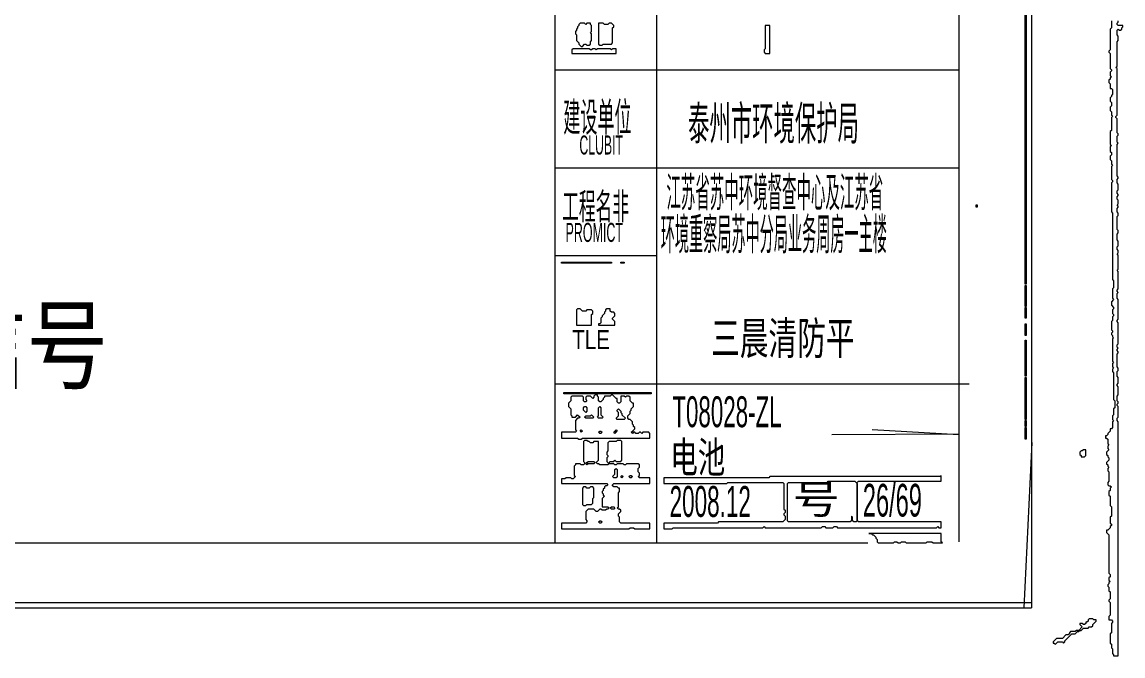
# Model space of a CAD drawing. Header units: millimetres. Extents: x 1 to 419, y 0 to 297.
# Drawn here: x 336.5 to 419.2, y 0.1 to 47.7 of the extents above; entities that cross this region are included whole.
import ezdxf

# ---------------------------------------------------------------- set-up
doc = ezdxf.new("R2010")
doc.units = ezdxf.units.MM
for name, color, linetype, lineweight in [('OCR_TEXT', 6, 'CONTINUOUS', 0), ('TRACE_CURVE', 6, 'CONTINUOUS', 0), ('TRACE_STRAIGHT', 5, 'CONTINUOUS', 0), ('TRACE_TEXT_SYMBOL', 6, 'CONTINUOUS', 0)]:
    doc.layers.add(name, color=color, linetype=linetype, lineweight=lineweight)
doc.styles.add('wqy-unicode', font='wqy-unicode')

msp = doc.modelspace()

# ---------------------------------------------------------------- linework, layer by layer
at = {"layer": 'TRACE_CURVE', "color": 6}
msp.add_lwpolyline([(411.862, 69.009), (411.95, 69.009), (411.95, 28.024), (411.862, 28.024)], close=True, dxfattribs=at)
for points in [[(418.343, 47.816), (418.343, 47.29), (418.255, 47.203), (418.255, 45.626), (418.167, 45.539), (418.167, 45.451), (418.255, 45.363), (418.255, 44.225), (418.343, 44.137), (418.343, 44.05), (418.255, 43.962), (418.255, 43.7), (418.343, 43.612), (418.255, 43.524), (418.255, 43.437), (418.167, 43.349), (418.167, 43.174), (418.255, 43.087), (418.255, 42.736), (418.343, 42.736), (418.43, 42.649), (418.43, 42.298), (418.343, 42.211), (418.343, 42.123), (418.255, 42.036), (418.255, 41.773), (418.343, 41.685), (418.343, 41.423), (418.255, 41.335), (418.255, 41.072), (418.343, 40.985), (418.343, 40.722), (418.43, 40.634), (418.343, 40.547), (418.343, 39.584), (418.255, 39.496), (418.255, 38.533), (418.343, 38.445), (418.255, 38.358), (418.255, 38.007), (418.343, 37.92), (418.343, 37.745), (418.255, 37.657), (418.255, 37.394), (418.343, 37.307), (418.343, 37.044), (418.43, 36.956), (418.343, 36.869), (418.343, 35.905), (418.43, 35.818), (418.43, 35.73)], [(418.78, 31.789), (418.868, 31.877), (418.868, 32.052), (418.78, 32.14), (418.78, 33.103), (418.868, 33.191), (418.868, 33.366), (418.78, 33.453), (418.78, 33.716), (418.868, 33.804), (418.868, 33.891), (418.78, 33.979), (418.868, 34.066), (418.868, 34.329), (418.78, 34.417), (418.78, 34.592), (418.868, 34.679), (418.868, 34.767), (418.78, 34.855), (418.78, 35.03), (418.868, 35.117), (418.868, 35.555), (418.78, 35.643), (418.78, 35.905), (418.868, 35.993), (418.868, 36.081), (418.78, 36.168), (418.78, 38.533), (418.868, 38.62), (418.78, 38.708), (418.78, 39.146), (418.868, 39.233), (418.868, 39.321), (418.78, 39.408), (418.78, 40.459), (418.693, 40.547), (418.693, 40.634), (418.78, 40.722), (418.78, 44.225), (418.693, 44.313), (418.78, 44.4), (418.78, 46.239), (418.868, 46.327), (418.868, 46.677), (418.78, 46.765), (418.78, 47.115), (418.868, 47.203), (418.956, 47.115), (419.043, 47.115), (419.131, 47.203), (419.131, 47.29), (419.218, 47.378), (419.218, 47.465), (418.868, 47.465), (418.78, 47.553), (418.78, 47.64), (418.868, 47.728), (418.868, 47.816)], [(418.43, 35.73), (418.343, 35.643), (418.343, 33.453), (418.43, 33.366), (418.43, 28.374), (418.518, 28.287), (418.518, 27.761), (418.43, 27.673), (418.43, 26.973), (418.518, 26.885), (418.343, 26.71), (418.343, 26.447), (418.518, 26.272), (418.518, 26.185), (418.43, 26.097), (418.43, 25.834), (418.518, 25.747), (418.518, 25.659), (418.43, 25.572), (418.43, 25.309), (418.343, 25.221), (418.343, 24.608), (418.43, 24.521), (418.43, 24.433), (418.343, 24.346), (418.343, 24.258), (418.43, 24.171), (418.43, 24.083), (418.518, 23.995), (418.43, 23.908), (418.43, 22.244), (418.518, 22.156), (418.43, 22.069), (418.43, 21.806), (418.518, 21.718), (418.43, 21.631), (418.43, 21.456), (418.518, 21.368), (418.518, 19.354), (418.605, 19.266), (418.605, 18.741), (418.518, 18.653), (418.518, 18.215), (418.43, 18.128), (418.43, 17.865), (418.518, 17.778), (418.43, 17.69), (418.43, 17.252), (418.343, 17.165), (418.255, 17.165), (418.255, 16.989), (418.08, 16.814), (418.08, 16.727), (417.992, 16.639), (417.905, 16.639), (417.905, 16.464), (417.992, 16.464), (418.08, 16.376), (418.08, 16.026), (418.167, 15.939), (418.08, 15.851), (418.08, 15.676), (418.167, 15.588), (417.992, 15.413)], [(418.255, 1.751), (418.255, 1.051), (418.343, 0.963), (418.343, 0.701), (418.43, 0.613), (418.43, 0.263), (418.518, 0.175), (418.518, 0.088), (418.868, 0.088), (418.868, 17.69), (418.78, 17.778), (418.78, 17.953), (418.868, 18.04), (418.868, 18.828), (418.78, 18.916), (418.78, 19.004), (418.868, 19.091), (418.868, 19.179), (418.78, 19.266), (418.78, 19.617), (418.868, 19.704), (418.868, 20.317), (418.78, 20.405), (418.78, 20.492), (418.868, 20.58), (418.868, 21.018), (418.78, 21.105), (418.78, 21.456), (418.868, 21.543), (418.868, 21.718), (418.78, 21.806), (418.78, 22.769), (418.868, 22.857), (418.868, 22.944), (418.78, 23.032), (418.78, 23.12), (418.868, 23.207), (418.78, 23.295), (418.78, 23.47), (418.868, 23.557), (418.868, 25.134), (418.78, 25.221), (418.78, 25.309), (418.868, 25.397), (418.868, 26.885), (418.78, 26.973), (418.78, 27.323), (418.868, 27.411), (418.78, 27.498), (418.78, 27.586), (418.868, 27.673), (418.868, 28.987), (418.78, 29.075), (418.868, 29.162), (418.868, 30.213), (418.78, 30.301), (418.868, 30.388), (418.868, 30.563), (418.78, 30.651), (418.78, 30.826), (418.868, 30.914), (418.868, 31.264), (418.78, 31.352), (418.78, 31.789)], [(417.992, 15.413), (417.992, 15.238), (418.08, 15.15), (418.08, 15.063), (418.167, 14.975), (418.167, 14.8), (417.992, 14.625), (417.992, 14.537), (418.08, 14.45), (418.08, 14.362), (418.167, 14.275), (418.08, 14.187), (418.08, 14.012), (418.167, 13.924), (418.167, 13.224), (418.08, 13.136), (418.08, 12.961), (418.167, 12.873), (418.255, 12.873), (418.343, 12.786), (418.255, 12.698), (418.255, 12.523), (418.167, 12.436), (418.167, 12.173), (418.255, 12.085), (418.255, 11.385), (418.343, 11.297), (418.343, 10.596), (418.255, 10.509), (418.255, 10.071), (418.343, 9.983), (418.343, 9.896), (418.255, 9.808), (418.255, 9.721), (418.08, 9.546), (417.992, 9.546), (417.992, 9.37), (418.167, 9.195), (418.167, 6.305), (418.255, 6.218), (418.255, 6.043), (418.167, 5.955), (418.167, 5.78), (418.255, 5.692), (418.167, 5.605), (418.167, 5.517), (418.08, 5.43), (418.08, 5.342), (418.167, 5.254), (418.167, 4.992), (418.255, 4.904), (418.255, 4.379), (418.167, 4.291), (418.167, 4.204), (418.255, 4.116), (418.255, 3.153), (418.167, 3.065), (418.167, 2.802), (418.343, 2.802), (418.43, 2.715), (418.43, 2.627), (418.343, 2.54), (418.343, 1.839), (418.255, 1.751)]]:
    msp.add_lwpolyline(points, dxfattribs=at)
at = {"layer": 'TRACE_STRAIGHT', "color": 5}
for p, q in [((406.87, 289.913), (406.87, 8.67)), ((412.348, 290.312), (412.348, 3.7)), ((376.52, 289.4), (376.52, 8.598)), ((384.159, 80.393), (384.159, 8.582)), ((376.52, 44.137), (406.87, 44.137)), ((376.52, 36.771), (406.87, 36.771)), ((376.52, 30.178), (384.159, 30.178)), ((376.52, 20.527), (407.656, 20.527)), ((397.325, 16.722), (406.87, 16.792)), ((400.378, 17.101), (406.87, 16.735)), ((411.796, 3.7), (412.398, 16.126)), ((12.786, 8.598), (400.038, 8.598)), ((3.765, 4.094), (412.348, 4.094)), ((294.25, 3.7), (412.348, 3.7))]:
    msp.add_line(p, q, dxfattribs=at)
at = {"layer": 'TRACE_TEXT_SYMBOL', "color": 6}
for points in [[(378.409, 47.64), (378.321, 47.553), (378.321, 47.465), (378.233, 47.378), (378.233, 47.29), (378.146, 47.203), (378.146, 47.115), (378.058, 47.027), (378.058, 46.852), (378.146, 46.765), (378.146, 46.327), (378.321, 46.152), (378.321, 46.064), (378.496, 45.889), (378.584, 45.889), (378.759, 46.064), (378.847, 46.064), (378.934, 45.977), (379.109, 45.977), (379.197, 46.064), (379.197, 46.239), (379.284, 46.327), (379.284, 46.852), (379.197, 46.94), (379.284, 47.027), (379.284, 47.465), (379.197, 47.553), (379.197, 47.64), (378.934, 47.64), (378.847, 47.553), (378.759, 47.64)], [(379.81, 47.64), (379.81, 46.064), (379.897, 45.977), (380.073, 45.977), (380.16, 46.064), (380.773, 46.064), (380.861, 46.152), (380.861, 47.29), (380.948, 47.378), (380.948, 47.465), (380.773, 47.64), (380.598, 47.64), (380.51, 47.553), (380.248, 47.553), (380.16, 47.64)], [(392.333, 47.465), (392.333, 45.714), (392.245, 45.626), (392.245, 45.451), (392.333, 45.363), (392.683, 45.363), (392.683, 47.465)], [(377.883, 45.714), (377.796, 45.626), (377.796, 45.363), (381.123, 45.363), (381.123, 45.714), (380.861, 45.714), (380.773, 45.626), (380.686, 45.714), (379.722, 45.714), (379.635, 45.626), (379.547, 45.714), (379.372, 45.714), (379.284, 45.626), (379.197, 45.626), (379.109, 45.714)], [(408.184, 33.979), (408.271, 33.979), (408.271, 33.804), (408.184, 33.804)], [(377.007, 29.688), (380.773, 29.688), (380.773, 29.6), (377.007, 29.6)], [(381.474, 29.688), (381.736, 29.688), (381.736, 29.6), (381.474, 29.6)], [(411.862, 27.936), (411.95, 27.936), (411.95, 26.36), (411.862, 26.36)], [(378.233, 26.185), (378.146, 26.097), (378.146, 24.959), (379.284, 24.959), (379.284, 25.747), (379.372, 25.834), (379.372, 26.01), (379.284, 26.097), (378.934, 26.097), (378.847, 26.01), (378.584, 26.01), (378.409, 26.185)], [(380.423, 26.185), (380.335, 26.097), (380.335, 26.01), (380.248, 25.922), (380.248, 25.834), (380.073, 25.659), (380.073, 25.572), (379.985, 25.484), (379.985, 25.134), (379.897, 25.046), (379.81, 25.046), (379.81, 24.959), (381.036, 24.959), (381.036, 25.221), (380.861, 25.397), (380.861, 25.484), (381.036, 25.659), (381.036, 25.834), (380.948, 25.922), (380.773, 25.922), (380.686, 26.01), (380.686, 26.185)], [(411.862, 26.272), (411.95, 26.272), (411.95, 25.484), (411.862, 25.484)], [(411.862, 25.046), (411.95, 25.046), (411.95, 24.171), (411.862, 24.171)], [(411.862, 23.82), (411.95, 23.82), (411.95, 21.105), (411.862, 21.105)], [(411.862, 21.018), (411.95, 21.018), (411.95, 17.865), (411.862, 17.865)], [(377.183, 19.879), (383.751, 19.879), (383.751, 19.792), (377.183, 19.792)], [(378.671, 18.741), (378.759, 18.828), (378.847, 18.828), (378.934, 18.741), (378.934, 18.478), (378.847, 18.391), (378.671, 18.566)], [(379.197, 18.128), (379.284, 18.215), (379.46, 18.04), (379.372, 17.953), (378.847, 17.953), (378.759, 18.04), (378.847, 18.128)], [(379.81, 18.741), (379.897, 18.828), (379.985, 18.741), (379.985, 18.215), (380.16, 18.04), (380.073, 17.953), (379.81, 17.953), (379.722, 18.04), (379.81, 18.128)], [(381.211, 18.566), (381.299, 18.653), (381.474, 18.478), (381.474, 18.391), (381.561, 18.303), (381.561, 18.215), (381.824, 17.953), (381.736, 17.865), (381.211, 17.865), (381.123, 17.953), (381.299, 18.128), (381.299, 18.391), (381.211, 18.478)], [(411.862, 17.778), (411.95, 17.778), (411.95, 17.34), (411.862, 17.34)], [(378.409, 16.989), (378.496, 17.077), (378.584, 16.989), (378.496, 16.902)], [(379.81, 16.902), (379.897, 16.989), (379.985, 16.989), (380.073, 16.902), (379.985, 16.814), (379.897, 16.814)], [(380.948, 16.902), (381.036, 16.989), (381.123, 16.902), (381.036, 16.814)], [(381.036, 16.989), (381.123, 17.077), (381.211, 16.989), (381.123, 16.902)], [(382.262, 16.902), (382.349, 16.989), (382.437, 16.902), (382.349, 16.814)], [(411.862, 17.252), (411.95, 17.252), (411.95, 16.376), (411.862, 16.376)], [(416.241, 15.588), (416.153, 15.501), (416.066, 15.501), (415.978, 15.413), (415.978, 15.238), (416.066, 15.15), (416.066, 15.063), (416.328, 15.063), (416.416, 15.15), (416.416, 15.588)], [(378.847, 14.537), (378.934, 14.625), (379.022, 14.537), (378.934, 14.45)], [(378.934, 14.625), (379.022, 14.712), (379.46, 14.712), (379.547, 14.625), (379.46, 14.537), (379.022, 14.537)], [(381.036, 14.099), (381.123, 14.187), (381.211, 14.099), (381.211, 13.574), (381.123, 13.486), (380.948, 13.486), (380.861, 13.574), (381.036, 13.749)], [(381.474, 13.574), (381.561, 13.662), (381.649, 13.574), (381.561, 13.486)], [(382.087, 13.574), (382.174, 13.662), (382.262, 13.662), (382.349, 13.574), (382.262, 13.486), (382.174, 13.486)], [(405.557, 13.662), (405.469, 13.574), (392.683, 13.574), (392.596, 13.486), (384.714, 13.486), (384.714, 13.049), (389.443, 13.049), (389.531, 13.136), (393.647, 13.136), (393.734, 13.049), (393.734, 11.122), (393.822, 11.034), (393.822, 10.859), (393.734, 10.772), (393.734, 10.684), (393.822, 10.596), (393.822, 10.334), (393.647, 10.159), (388.83, 10.159), (388.742, 10.071), (384.714, 10.071), (384.714, 9.633), (385.327, 9.633), (385.415, 9.721), (392.158, 9.721), (392.245, 9.808), (392.333, 9.721), (396.537, 9.721), (396.624, 9.808), (396.799, 9.808), (396.887, 9.721), (397.412, 9.721), (397.5, 9.808), (397.675, 9.808), (397.763, 9.721), (405.206, 9.721), (405.294, 9.808), (405.382, 9.721), (405.557, 9.721), (405.557, 10.159), (399.339, 10.159), (399.251, 10.246), (399.251, 13.136), (399.339, 13.224), (405.557, 13.224)], [(378.671, 12.786), (378.584, 12.698), (378.584, 11.472), (378.671, 11.385), (378.847, 11.385), (378.934, 11.472), (379.284, 11.472), (379.372, 11.56), (379.372, 11.91), (379.46, 11.998), (379.46, 12.698), (379.372, 12.786), (379.197, 12.786), (379.109, 12.698), (378.934, 12.698), (378.847, 12.786)], [(396.974, 13.136), (397.062, 13.224), (399.076, 13.224), (399.251, 13.049), (399.251, 10.246), (399.164, 10.159), (398.989, 10.159), (398.901, 10.246), (398.901, 10.509), (398.813, 10.596), (398.813, 10.246), (398.726, 10.159), (394.084, 10.159), (393.997, 10.246), (393.997, 13.049), (394.084, 13.136)], [(380.686, 11.21), (380.773, 11.297), (380.948, 11.297), (381.036, 11.21), (380.948, 11.122), (380.773, 11.122)], [(379.81, 10.159), (379.897, 10.246), (379.985, 10.246), (380.073, 10.159), (379.985, 10.071), (379.897, 10.071)], [(400.127, 9.283), (400.302, 9.283), (400.39, 9.195), (400.477, 9.195), (400.653, 9.02), (400.653, 8.933), (400.74, 8.845), (400.74, 8.67), (400.828, 8.582), (401.966, 8.582), (402.054, 8.67), (402.229, 8.67), (402.316, 8.582), (402.492, 8.582), (402.579, 8.67), (402.842, 8.67), (402.929, 8.582), (404.418, 8.582), (404.506, 8.67), (404.856, 8.67), (404.944, 8.582), (405.644, 8.582), (405.557, 8.67), (405.557, 9.283)], [(416.679, 2.89), (416.591, 2.802), (416.591, 2.715), (416.503, 2.627), (416.416, 2.627), (416.416, 2.54), (416.328, 2.452), (416.241, 2.452), (416.153, 2.54), (415.978, 2.54), (415.978, 2.452), (416.153, 2.277), (415.89, 2.014), (415.715, 2.014), (415.628, 1.927), (415.277, 1.927), (415.19, 1.839), (415.19, 1.751), (415.102, 1.664), (414.927, 1.664), (414.664, 1.401), (414.227, 1.401), (413.964, 1.138), (413.964, 1.051), (414.051, 1.051), (414.139, 0.963), (414.314, 1.138), (414.664, 1.138), (414.752, 1.051), (414.84, 1.138), (414.84, 1.226), (415.365, 1.751), (415.628, 1.751), (415.803, 1.927), (415.89, 1.927), (415.978, 2.014), (416.066, 2.014), (416.241, 2.189), (416.591, 2.189), (416.679, 2.277), (416.854, 2.277), (416.941, 2.365), (416.941, 2.452), (417.204, 2.715), (417.204, 2.802), (417.029, 2.802), (416.941, 2.89)]]:
    msp.add_lwpolyline(points, close=True, dxfattribs=at)
for points in [[(379.547, 19.704), (379.46, 19.617), (379.46, 19.529), (379.372, 19.441), (379.197, 19.617), (378.934, 19.617), (378.847, 19.529), (378.847, 19.354), (378.934, 19.266), (378.847, 19.179), (378.759, 19.179), (378.671, 19.266), (378.671, 19.529), (378.584, 19.617), (377.796, 19.617), (377.708, 19.529), (377.708, 19.266), (377.533, 19.091), (377.533, 18.828), (377.708, 18.653), (377.708, 18.215), (377.796, 18.128), (377.796, 18.04), (378.058, 18.04), (378.233, 18.215), (378.409, 18.04), (378.321, 17.953), (378.233, 17.953), (378.058, 17.778), (378.058, 17.077), (378.146, 16.989), (378.058, 16.902), (377.007, 16.902), (377.007, 16.464), (378.233, 16.464), (378.321, 16.376), (378.496, 16.376), (378.584, 16.464), (383.663, 16.464), (383.663, 16.814), (383.576, 16.902), (383.138, 16.902), (383.05, 16.814), (382.962, 16.902), (382.875, 16.902), (382.787, 16.814), (382.612, 16.814), (382.525, 16.902), (382.437, 16.902), (382.349, 16.989), (382.525, 17.165), (382.525, 17.252), (382.437, 17.34), (382.437, 17.427), (382.349, 17.515), (382.349, 17.69), (382.174, 17.865), (382.087, 17.865), (381.999, 17.953), (381.999, 18.128), (382.174, 18.303), (382.174, 18.478), (382.262, 18.566), (382.262, 18.653)], [(382.262, 18.653), (382.437, 18.828), (382.437, 19.091), (382.349, 19.091), (382.174, 19.266), (382.174, 19.529), (382.087, 19.617), (381.912, 19.617), (381.824, 19.529), (381.736, 19.617), (381.474, 19.617), (381.474, 19.179), (381.386, 19.091), (381.299, 19.091), (381.211, 19.179), (381.211, 19.441), (381.123, 19.441), (380.861, 19.704), (380.773, 19.704), (380.686, 19.617), (380.248, 19.617), (380.248, 19.529), (380.16, 19.441), (380.16, 19.354), (379.985, 19.179), (379.897, 19.179), (379.81, 19.266), (379.81, 19.529), (379.722, 19.617), (379.722, 19.704), (379.547, 19.704)], [(378.759, 16.289), (378.671, 16.201), (378.671, 14.712), (378.759, 14.625), (378.759, 14.537), (378.671, 14.45), (378.496, 14.45), (378.409, 14.537), (378.058, 14.537), (378.058, 14.45), (377.971, 14.362), (377.971, 13.662), (378.058, 13.574), (377.883, 13.399), (377.796, 13.399), (377.708, 13.486), (377.358, 13.486), (377.27, 13.399), (377.007, 13.399), (377.007, 13.049), (380.423, 13.049), (380.51, 12.961), (380.423, 12.873), (380.335, 12.873), (380.248, 12.786), (380.248, 12.698), (380.16, 12.611), (380.16, 12.523), (380.073, 12.436), (380.073, 12.348), (380.16, 12.26), (380.16, 12.173), (380.248, 12.085), (380.073, 11.91), (380.073, 11.297), (380.51, 11.297), (380.598, 11.21), (380.51, 11.122), (380.423, 11.122), (380.335, 11.034), (380.073, 11.034), (379.985, 11.122), (379.897, 11.122), (379.722, 10.947), (379.635, 10.947), (379.46, 11.122), (379.022, 11.122), (378.847, 10.947), (378.847, 10.334), (378.934, 10.246), (378.934, 10.159), (378.847, 10.071), (377.007, 10.071), (377.007, 9.633), (382.087, 9.633), (382.174, 9.721), (382.437, 9.721), (382.525, 9.633), (383.663, 9.633), (383.663, 10.071), (381.474, 10.071), (381.386, 10.159), (381.386, 10.509), (381.299, 10.596)], [(379.81, 14.8), (379.81, 16.201), (379.46, 16.201), (379.372, 16.114), (379.197, 16.114), (379.109, 16.201), (379.022, 16.201), (378.934, 16.289), (378.759, 16.289)], [(381.299, 10.596), (381.299, 10.772), (381.474, 10.947), (381.474, 11.034), (381.386, 11.122), (381.299, 11.122), (381.211, 11.21), (381.299, 11.297), (381.299, 12.348), (381.386, 12.436), (381.386, 12.698), (381.299, 12.698), (381.211, 12.786), (380.948, 12.786), (380.861, 12.873), (380.861, 12.961), (380.948, 13.049), (383.663, 13.049), (383.663, 13.486), (382.875, 13.486), (382.787, 13.574), (382.875, 13.662), (382.875, 13.837), (382.787, 13.924), (382.787, 14.187), (382.875, 14.275), (382.875, 14.45), (382.787, 14.537), (381.912, 14.537), (381.824, 14.45), (381.736, 14.45), (381.649, 14.537), (381.211, 14.537), (381.123, 14.45), (381.036, 14.45), (380.948, 14.537), (380.686, 14.537), (380.598, 14.625), (380.686, 14.712), (380.948, 14.712), (381.036, 14.8), (381.123, 14.712), (381.474, 14.712), (381.561, 14.8), (381.561, 16.201), (381.474, 16.289), (381.211, 16.289), (381.123, 16.201), (380.598, 16.201), (380.51, 16.114), (380.51, 15.501), (380.423, 15.413), (380.423, 15.238), (380.51, 15.15), (380.51, 15.063), (380.423, 14.975), (380.423, 14.712), (380.598, 14.537), (380.51, 14.45), (379.897, 14.45), (379.81, 14.537), (379.722, 14.537), (379.635, 14.625), (379.81, 14.8)]]:
    msp.add_lwpolyline(points, dxfattribs=at)

# ---------------------------------------------------------------- texts
at = {"layer": 'OCR_TEXT', "color": 6, "style": 'wqy-unicode'}
for s, height, width, p in [('建设单位', 2.1859, 0.429794, (377.155, 39.498)), ('泰州市环境保护局', 2.5274, 0.465825, (386.529, 38.866)), ('CLUBIT', 1.4345, 0.480678, (378.362, 37.77)), ('江苏省苏中环境督查中心及江苏省', 2.25416, 0.353255, (384.905, 33.819)), ('工程名非', 1.9809, 0.465017, (377.066, 32.888)), ('环境重察局苏中分局业务周房一主楼', 2.39078, 0.325876, (384.475, 30.606)), ('PROMICT', 1.4345, 0.488653, (377.32, 31.202)), ('水流、信号', 5.4646, 0.823096, (312.265, 20.715)), ('三晨清防平', 2.4591, 0.64358, (388.255, 22.738)), ('TLE', 1.4345, 0.803358, (377.829, 23.145)), ('T08028-ZL', 2.3225, 0.540533, (385.349, 17.281)), ('电池', 2.3225, 0.650493, (385.2, 13.866)), ('2008.12', 2.3225, 0.544209, (385.142, 10.538)), ('号', 2.186, 1.187783, (394.389, 10.773)), ('26/69', 2.4591, 0.539771, (399.666, 10.565))]:
    msp.add_text(s, height=height, dxfattribs=dict(at, width=width)).set_placement(p)

doc.saveas('drawing.dxf')
